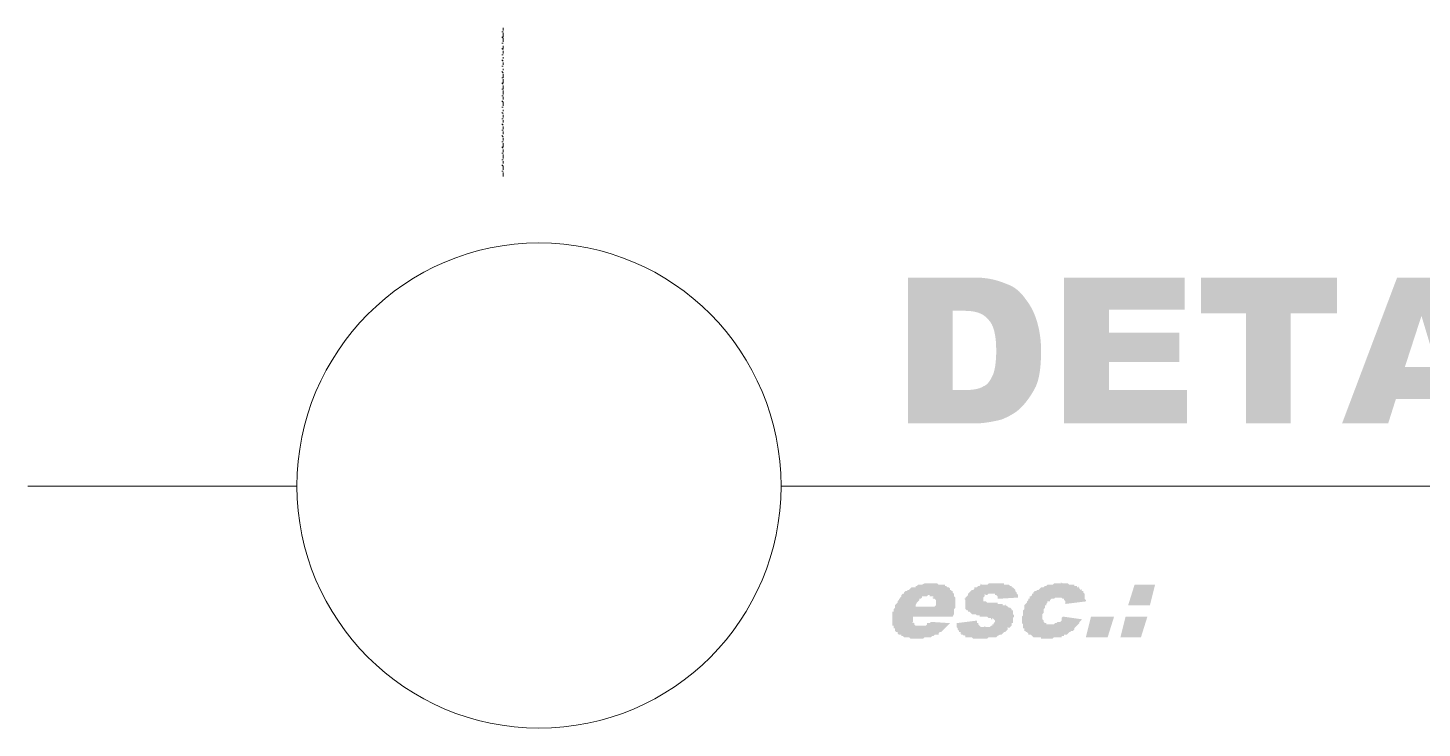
# Model space of a CAD drawing. Header units: millimetres. Extents: x 2928 to 3112, y 1220 to 1280.
# Drawn here: x 3096.885 to 3100.485, y 1258.911 to 1260.72 of the extents above; entities that cross this region are included whole.
import ezdxf

# ---------------------------------------------------------------- set-up
doc = ezdxf.new("R2010")
doc.units = ezdxf.units.MM

msp = doc.modelspace()

# ---------------------------------------------------------------- hatches: boundary and pattern name
at = {"true_color": 0x000007}
h = msp.add_hatch(color=7, dxfattribs=at)
edge = h.paths.add_edge_path()
edge.add_line((3099.15725, 1260.07494), (3099.32926, 1260.07494))
edge.add_spline(control_points=[(3099.32926, 1260.07494), (3099.36234, 1260.07494), (3099.3888, 1260.06832), (3099.41196, 1260.0584), (3099.41196, 1260.0584), (3099.43181, 1260.05178), (3099.44835, 1260.03855), (3099.46158, 1260.0187), (3099.46158, 1260.0187), (3099.47481, 1260.00216), (3099.48474, 1259.98231), (3099.49135, 1259.95916), (3099.49135, 1259.95916), (3099.49797, 1259.936), (3099.50128, 1259.91285), (3099.50128, 1259.88638), (3099.50128, 1259.88638), (3099.50128, 1259.84669), (3099.49797, 1259.81691), (3099.48804, 1259.79376), (3099.48804, 1259.79376), (3099.47812, 1259.77391), (3099.46489, 1259.75406), (3099.44835, 1259.73752), (3099.44835, 1259.73752), (3099.43512, 1259.72429), (3099.41527, 1259.71437), (3099.39873, 1259.70775), (3099.39873, 1259.70775), (3099.37226, 1259.70113), (3099.34911, 1259.69783), (3099.32926, 1259.69783)], knot_values=[0, 0, 0, 0, 0.03125, 0.03125, 0.03125, 0.03125, 0.0625, 0.0625, 0.0625, 0.0625, 0.09375, 0.09375, 0.09375, 0.09375, 0.125, 0.125, 0.125, 0.125, 0.15625, 0.15625, 0.15625, 0.15625, 0.1875, 0.1875, 0.1875, 0.1875, 0.21875, 0.21875, 0.21875, 0.21875, 1, 1, 1, 1], degree=3, periodic=0)
edge.add_line((3099.32926, 1259.69783), (3099.15725, 1259.69783))
edge.add_line((3099.15725, 1259.69783), (3099.15725, 1260.07494))
edge = h.paths.add_edge_path()
edge.add_line((3099.27303, 1259.98893), (3099.27303, 1259.78383))
edge.add_line((3099.27303, 1259.78383), (3099.29949, 1259.78383))
edge.add_spline(control_points=[(3099.29949, 1259.78383), (3099.32595, 1259.78383), (3099.34249, 1259.78714), (3099.35242, 1259.79376), (3099.35242, 1259.79376), (3099.36234, 1259.79707), (3099.36896, 1259.80699), (3099.37557, 1259.82022), (3099.37557, 1259.82022), (3099.38219, 1259.83345), (3099.3855, 1259.85661), (3099.3855, 1259.88638), (3099.3855, 1259.88638), (3099.3855, 1259.92608), (3099.37888, 1259.95254), (3099.36565, 1259.96577), (3099.36565, 1259.96577), (3099.35242, 1259.98231), (3099.33257, 1259.98893), (3099.3028, 1259.98893)], knot_values=[0, 0, 0, 0, 0.05, 0.05, 0.05, 0.05, 0.1, 0.1, 0.1, 0.1, 0.15, 0.15, 0.15, 0.15, 0.2, 0.2, 0.2, 0.2, 1, 1, 1, 1], degree=3, periodic=0)
edge.add_line((3099.3028, 1259.98893), (3099.27303, 1259.98893))
h.paths.add_polyline_path([(3099.56082, 1260.07494), (3099.87177, 1260.07494), (3099.87177, 1259.99224), (3099.6766, 1259.99224), (3099.6766, 1259.93269), (3099.85854, 1259.93269), (3099.85854, 1259.85661), (3099.6766, 1259.85661), (3099.6766, 1259.78383), (3099.87839, 1259.78383), (3099.87839, 1259.69783), (3099.56082, 1259.69783)])
h.paths.add_polyline_path([(3099.91477, 1260.07494), (3100.26542, 1260.07494), (3100.26542, 1259.98231), (3100.14633, 1259.98231), (3100.14633, 1259.69783), (3100.03055, 1259.69783), (3100.03055, 1259.98231), (3099.91477, 1259.98231)])
h.paths.add_polyline_path([(3100.5499, 1259.76068), (3100.41759, 1259.76068), (3100.39774, 1259.69783), (3100.27865, 1259.69783), (3100.42089, 1260.07494), (3100.5466, 1260.07494), (3100.68884, 1259.69783), (3100.56644, 1259.69783)])
h.paths.add_polyline_path([(3100.52344, 1259.84338), (3100.48375, 1259.9757), (3100.44074, 1259.84338)])
h.paths.add_polyline_path([(3100.72523, 1260.07494), (3100.84101, 1260.07494), (3100.84101, 1259.79045), (3101.02295, 1259.79045), (3101.02295, 1259.69783), (3100.72523, 1259.69783)])
h.paths.add_polyline_path([(3101.07587, 1260.07494), (3101.19165, 1260.07494), (3101.19165, 1259.94262), (3101.31736, 1259.94262), (3101.31736, 1260.07494), (3101.43313, 1260.07494), (3101.43313, 1259.69783), (3101.31736, 1259.69783), (3101.31736, 1259.84999), (3101.19165, 1259.84999), (3101.19165, 1259.69783), (3101.07587, 1259.69783)])
h.paths.add_polyline_path([(3101.50922, 1260.07494), (3101.82017, 1260.07494), (3101.82017, 1259.99224), (3101.625, 1259.99224), (3101.625, 1259.93269), (3101.80694, 1259.93269), (3101.80694, 1259.85661), (3101.625, 1259.85661), (3101.625, 1259.78383), (3101.82678, 1259.78383), (3101.82678, 1259.69783), (3101.50922, 1259.69783)])
h.paths.add_polyline_path([(3102.06165, 1260.07494), (3102.17743, 1260.07494), (3102.17743, 1259.79045), (3102.35937, 1259.79045), (3102.35937, 1259.69783), (3102.06165, 1259.69783)])
h.paths.add_polyline_path([(3102.4156, 1260.07494), (3102.53138, 1260.07494), (3102.53138, 1259.69783), (3102.4156, 1259.69783)])
h.paths.add_polyline_path([(3102.58762, 1260.07494), (3102.71663, 1260.07494), (3102.78279, 1259.95916), (3102.84895, 1260.07494), (3102.97465, 1260.07494), (3102.85556, 1259.893), (3102.98458, 1259.69783), (3102.85556, 1259.69783), (3102.77948, 1259.82022), (3102.70671, 1259.69783), (3102.57769, 1259.69783), (3102.70671, 1259.893)])
h.paths.add_polyline_path([(3103.02096, 1260.07494), (3103.33191, 1260.07494), (3103.33191, 1259.99224), (3103.13674, 1259.99224), (3103.13674, 1259.93269), (3103.31868, 1259.93269), (3103.31868, 1259.85661), (3103.13674, 1259.85661), (3103.13674, 1259.78383), (3103.33853, 1259.78383), (3103.33853, 1259.69783), (3103.02096, 1259.69783)])
h.paths.add_polyline_path([(3103.40469, 1260.07494), (3103.52047, 1260.07494), (3103.52047, 1259.69783), (3103.40469, 1259.69783)])
edge = h.paths.add_edge_path()
edge.add_line((3103.60648, 1259.69783), (3103.60648, 1260.07494))
edge.add_line((3103.60648, 1260.07494), (3103.79834, 1260.07494))
edge.add_spline(control_points=[(3103.79834, 1260.07494), (3103.83473, 1260.07494), (3103.86119, 1260.07163), (3103.88104, 1260.06501), (3103.88104, 1260.06501), (3103.89758, 1260.0584), (3103.91412, 1260.04847), (3103.92404, 1260.03193), (3103.92404, 1260.03193), (3103.93727, 1260.01539), (3103.94389, 1259.99224), (3103.94389, 1259.96908), (3103.94389, 1259.96908), (3103.94389, 1259.94923), (3103.93727, 1259.92939), (3103.93066, 1259.91615), (3103.93066, 1259.91615), (3103.92073, 1259.89961), (3103.9075, 1259.88969), (3103.89427, 1259.87977), (3103.89427, 1259.87977), (3103.88435, 1259.87315), (3103.87111, 1259.86984), (3103.85127, 1259.86323), (3103.85127, 1259.86323), (3103.86781, 1259.85992), (3103.87773, 1259.85661), (3103.88435, 1259.84999), (3103.88435, 1259.84999), (3103.88765, 1259.84669), (3103.89427, 1259.84007), (3103.90088, 1259.83015), (3103.90088, 1259.83015), (3103.91081, 1259.82022), (3103.91412, 1259.81361), (3103.91742, 1259.80699)], knot_values=[0, 0, 0, 0, 0.0277778, 0.0277778, 0.0277778, 0.0277778, 0.0555556, 0.0555556, 0.0555556, 0.0555556, 0.0833333, 0.0833333, 0.0833333, 0.0833333, 0.1111111, 0.1111111, 0.1111111, 0.1111111, 0.1388889, 0.1388889, 0.1388889, 0.1388889, 0.1666667, 0.1666667, 0.1666667, 0.1666667, 0.1944444, 0.1944444, 0.1944444, 0.1944444, 0.2222222, 0.2222222, 0.2222222, 0.2222222, 1, 1, 1, 1], degree=3, periodic=0)
edge.add_line((3103.91742, 1259.80699), (3103.97366, 1259.69783))
edge.add_line((3103.97366, 1259.69783), (3103.84134, 1259.69783))
edge.add_line((3103.84134, 1259.69783), (3103.7818, 1259.81361))
edge.add_spline(control_points=[(3103.7818, 1259.81361), (3103.77187, 1259.82684), (3103.76526, 1259.83676), (3103.75864, 1259.84338), (3103.75864, 1259.84338), (3103.75203, 1259.84669), (3103.7421, 1259.84999), (3103.73218, 1259.84999)], knot_values=[0, 0, 0, 0, 0.125, 0.125, 0.125, 0.125, 1, 1, 1, 1], degree=3, periodic=0)
edge.add_line((3103.73218, 1259.84999), (3103.72225, 1259.84999))
edge.add_line((3103.72225, 1259.84999), (3103.72225, 1259.69783))
edge.add_line((3103.72225, 1259.69783), (3103.60648, 1259.69783))
edge = h.paths.add_edge_path()
edge.add_line((3103.72225, 1259.92277), (3103.76857, 1259.92277))
edge.add_spline(control_points=[(3103.76857, 1259.92277), (3103.77518, 1259.92277), (3103.78511, 1259.92277), (3103.80165, 1259.92608), (3103.80165, 1259.92608), (3103.80826, 1259.92939), (3103.81488, 1259.93269), (3103.81819, 1259.93931), (3103.81819, 1259.93931), (3103.8248, 1259.94592), (3103.82811, 1259.95254), (3103.82811, 1259.95916), (3103.82811, 1259.95916), (3103.82811, 1259.97239), (3103.82149, 1259.98231), (3103.81488, 1259.98893), (3103.81488, 1259.98893), (3103.80826, 1259.99554), (3103.79172, 1259.99885), (3103.77187, 1259.99885)], knot_values=[0, 0, 0, 0, 0.05, 0.05, 0.05, 0.05, 0.1, 0.1, 0.1, 0.1, 0.15, 0.15, 0.15, 0.15, 0.2, 0.2, 0.2, 0.2, 1, 1, 1, 1], degree=3, periodic=0)
edge.add_line((3103.77187, 1259.99885), (3103.72225, 1259.99885))
edge.add_line((3103.72225, 1259.99885), (3103.72225, 1259.92277))
h.paths.add_polyline_path([(3104.24161, 1259.76068), (3104.10929, 1259.76068), (3104.09275, 1259.69783), (3103.97366, 1259.69783), (3104.1126, 1260.07494), (3104.2383, 1260.07494), (3104.38054, 1259.69783), (3104.25815, 1259.69783)])
h.paths.add_polyline_path([(3104.21845, 1259.84338), (3104.17545, 1259.9757), (3104.13575, 1259.84338)])
h.paths.add_polyline_path([(3104.64849, 1260.08155), (3104.70142, 1260.08155), (3104.60548, 1259.69452), (3104.55256, 1259.69452)])
edge = h.paths.add_edge_path()
edge.add_line((3104.90982, 1260.07494), (3105.10499, 1260.07494))
edge.add_spline(control_points=[(3105.10499, 1260.07494), (3105.14468, 1260.07494), (3105.17776, 1260.06501), (3105.19761, 1260.04516), (3105.19761, 1260.04516), (3105.21746, 1260.02532), (3105.23069, 1259.99554), (3105.23069, 1259.95916), (3105.23069, 1259.95916), (3105.23069, 1259.91946), (3105.21746, 1259.88969), (3105.1943, 1259.86984), (3105.1943, 1259.86984), (3105.17115, 1259.84999), (3105.13807, 1259.83676), (3105.09176, 1259.83676)], knot_values=[0, 0, 0, 0, 0.0625, 0.0625, 0.0625, 0.0625, 0.125, 0.125, 0.125, 0.125, 0.1875, 0.1875, 0.1875, 0.1875, 1, 1, 1, 1], degree=3, periodic=0)
edge.add_line((3105.09176, 1259.83676), (3105.02891, 1259.83676))
edge.add_line((3105.02891, 1259.83676), (3105.02891, 1259.69783))
edge.add_line((3105.02891, 1259.69783), (3104.90982, 1259.69783))
edge.add_line((3104.90982, 1259.69783), (3104.90982, 1260.07494))
edge = h.paths.add_edge_path()
edge.add_line((3105.02891, 1259.91285), (3105.05537, 1259.91285))
edge.add_spline(control_points=[(3105.05537, 1259.91285), (3105.07852, 1259.91285), (3105.09506, 1259.91946), (3105.10168, 1259.92608), (3105.10168, 1259.92608), (3105.1116, 1259.93269), (3105.11491, 1259.94262), (3105.11491, 1259.95585), (3105.11491, 1259.95585), (3105.11491, 1259.96577), (3105.1116, 1259.9757), (3105.10499, 1259.98562), (3105.10499, 1259.98562), (3105.09837, 1259.99224), (3105.08183, 1259.99885), (3105.06198, 1259.99885)], knot_values=[0, 0, 0, 0, 0.0625, 0.0625, 0.0625, 0.0625, 0.125, 0.125, 0.125, 0.125, 0.1875, 0.1875, 0.1875, 0.1875, 1, 1, 1, 1], degree=3, periodic=0)
edge.add_line((3105.06198, 1259.99885), (3105.02891, 1259.99885))
edge.add_line((3105.02891, 1259.99885), (3105.02891, 1259.91285))
h.paths.add_polyline_path([(3105.29354, 1260.07494), (3105.40932, 1260.07494), (3105.40932, 1259.69783), (3105.29354, 1259.69783)])
edge = h.paths.add_edge_path()
edge.add_line((3105.47217, 1259.82353), (3105.58465, 1259.83015))
edge.add_spline(control_points=[(3105.58465, 1259.83015), (3105.58465, 1259.81361), (3105.59126, 1259.79707), (3105.59788, 1259.79045), (3105.59788, 1259.79045), (3105.61111, 1259.77391), (3105.62765, 1259.76729), (3105.6475, 1259.76729), (3105.6475, 1259.76729), (3105.66404, 1259.76729), (3105.67727, 1259.7706), (3105.68719, 1259.77722), (3105.68719, 1259.77722), (3105.69712, 1259.78714), (3105.70042, 1259.79376), (3105.70042, 1259.80368), (3105.70042, 1259.80368), (3105.70042, 1259.81361), (3105.69712, 1259.82353), (3105.68719, 1259.83015), (3105.68719, 1259.83015), (3105.68058, 1259.84007), (3105.66073, 1259.84669), (3105.62765, 1259.8533), (3105.62765, 1259.8533), (3105.57803, 1259.86323), (3105.54164, 1259.87977), (3105.51849, 1259.89961), (3105.51849, 1259.89961), (3105.49864, 1259.91615), (3105.48871, 1259.94262), (3105.48871, 1259.96908), (3105.48871, 1259.96908), (3105.48871, 1259.98893), (3105.49202, 1260.00878), (3105.50525, 1260.02532), (3105.50525, 1260.02532), (3105.51518, 1260.04186), (3105.53172, 1260.05509), (3105.55487, 1260.06501), (3105.55487, 1260.06501), (3105.57803, 1260.07494), (3105.6078, 1260.08155), (3105.6475, 1260.08155), (3105.6475, 1260.08155), (3105.69381, 1260.08155), (3105.7302, 1260.07163), (3105.75666, 1260.05178), (3105.75666, 1260.05178), (3105.77982, 1260.03524), (3105.79636, 1260.00878), (3105.79966, 1259.96908)], knot_values=[0, 0, 0, 0, 0.0192308, 0.0192308, 0.0192308, 0.0192308, 0.0384615, 0.0384615, 0.0384615, 0.0384615, 0.0576923, 0.0576923, 0.0576923, 0.0576923, 0.0769231, 0.0769231, 0.0769231, 0.0769231, 0.0961538, 0.0961538, 0.0961538, 0.0961538, 0.1153846, 0.1153846, 0.1153846, 0.1153846, 0.1346154, 0.1346154, 0.1346154, 0.1346154, 0.1538462, 0.1538462, 0.1538462, 0.1538462, 0.1730769, 0.1730769, 0.1730769, 0.1730769, 0.1923077, 0.1923077, 0.1923077, 0.1923077, 0.2115385, 0.2115385, 0.2115385, 0.2115385, 0.2307692, 0.2307692, 0.2307692, 0.2307692, 1, 1, 1, 1], degree=3, periodic=0)
edge.add_line((3105.79966, 1259.96908), (3105.6905, 1259.96246))
edge.add_spline(control_points=[(3105.6905, 1259.96246), (3105.68719, 1259.979), (3105.68388, 1259.99224), (3105.67396, 1259.99885), (3105.67396, 1259.99885), (3105.66404, 1260.00547), (3105.6508, 1260.00878), (3105.63426, 1260.00878), (3105.63426, 1260.00878), (3105.62103, 1260.00878), (3105.61111, 1260.00878), (3105.60449, 1260.00216), (3105.60449, 1260.00216), (3105.59788, 1259.99554), (3105.59457, 1259.98893), (3105.59457, 1259.98231), (3105.59457, 1259.98231), (3105.59457, 1259.9757), (3105.59788, 1259.96908), (3105.60118, 1259.96577), (3105.60118, 1259.96577), (3105.6078, 1259.95916), (3105.62103, 1259.95585), (3105.64088, 1259.95254), (3105.64088, 1259.95254), (3105.6905, 1259.93931), (3105.72689, 1259.92939), (3105.75004, 1259.91946), (3105.75004, 1259.91946), (3105.7732, 1259.90623), (3105.78643, 1259.893), (3105.79636, 1259.87646), (3105.79636, 1259.87646), (3105.80959, 1259.85992), (3105.8129, 1259.84007), (3105.8129, 1259.82022), (3105.8129, 1259.82022), (3105.8129, 1259.79707), (3105.80628, 1259.77391), (3105.79305, 1259.75406), (3105.79305, 1259.75406), (3105.77982, 1259.73421), (3105.75997, 1259.71767), (3105.73681, 1259.70775), (3105.73681, 1259.70775), (3105.71366, 1259.69783), (3105.68388, 1259.69121), (3105.6475, 1259.69121), (3105.6475, 1259.69121), (3105.58465, 1259.69121), (3105.53833, 1259.70444), (3105.51518, 1259.73091), (3105.51518, 1259.73091), (3105.48871, 1259.75406), (3105.47548, 1259.78383), (3105.47217, 1259.82353)], knot_values=[0, 0, 0, 0, 0.0178571, 0.0178571, 0.0178571, 0.0178571, 0.0357143, 0.0357143, 0.0357143, 0.0357143, 0.0535714, 0.0535714, 0.0535714, 0.0535714, 0.0714286, 0.0714286, 0.0714286, 0.0714286, 0.0892857, 0.0892857, 0.0892857, 0.0892857, 0.1071429, 0.1071429, 0.1071429, 0.1071429, 0.125, 0.125, 0.125, 0.125, 0.1428571, 0.1428571, 0.1428571, 0.1428572, 0.1607143, 0.1607143, 0.1607143, 0.1607143, 0.1785714, 0.1785714, 0.1785714, 0.1785714, 0.1964286, 0.1964286, 0.1964286, 0.1964286, 0.2142857, 0.2142857, 0.2142857, 0.2142857, 0.2321429, 0.2321429, 0.2321429, 0.2321429, 1, 1, 1, 1], degree=3, periodic=0)
edge = h.paths.add_edge_path()
edge.add_spline(control_points=[(3105.8559, 1259.88638), (3105.8559, 1259.94592), (3105.87244, 1259.99554), (3105.90883, 1260.02862), (3105.90883, 1260.02862), (3105.94191, 1260.0617), (3105.98822, 1260.08155), (3106.05107, 1260.08155), (3106.05107, 1260.08155), (3106.11392, 1260.08155), (3106.16023, 1260.0617), (3106.19331, 1260.02862), (3106.19331, 1260.02862), (3106.22639, 1259.99554), (3106.24624, 1259.94923), (3106.24624, 1259.88969), (3106.24624, 1259.88969), (3106.24624, 1259.84669), (3106.23632, 1259.8103), (3106.22308, 1259.78053), (3106.22308, 1259.78053), (3106.20654, 1259.75406), (3106.1867, 1259.73091), (3106.16023, 1259.71767), (3106.16023, 1259.71767), (3106.13046, 1259.70113), (3106.09738, 1259.69121), (3106.05438, 1259.69121), (3106.05438, 1259.69121), (3106.01137, 1259.69121), (3105.97829, 1259.69783), (3105.94852, 1259.71437), (3105.94852, 1259.71437), (3105.92206, 1259.7276), (3105.8989, 1259.74745), (3105.88236, 1259.77722), (3105.88236, 1259.77722), (3105.86582, 1259.80699), (3105.8559, 1259.84338), (3105.8559, 1259.88638)], knot_values=[0, 0, 0, 0, 0.025, 0.025, 0.025, 0.025, 0.05, 0.05, 0.05, 0.05, 0.075, 0.075, 0.075, 0.075, 0.1, 0.1, 0.1, 0.1, 0.125, 0.125, 0.125, 0.125, 0.15, 0.15, 0.15, 0.15, 0.175, 0.175, 0.175, 0.175, 0.2, 0.2, 0.2, 0.2, 0.225, 0.225, 0.225, 0.225, 1, 1, 1, 1], degree=3, periodic=0)
edge = h.paths.add_edge_path()
edge.add_spline(control_points=[(3105.97168, 1259.88638), (3105.97168, 1259.84669), (3105.97829, 1259.82022), (3105.99483, 1259.80368), (3105.99483, 1259.80368), (3106.00807, 1259.78714), (3106.02791, 1259.78053), (3106.05107, 1259.78053), (3106.05107, 1259.78053), (3106.07423, 1259.78053), (3106.09407, 1259.78714), (3106.10731, 1259.80368), (3106.10731, 1259.80368), (3106.12054, 1259.82022), (3106.13046, 1259.84999), (3106.13046, 1259.88969), (3106.13046, 1259.88969), (3106.13046, 1259.92608), (3106.12054, 1259.95254), (3106.10731, 1259.96908), (3106.10731, 1259.96908), (3106.09407, 1259.98562), (3106.07423, 1259.99224), (3106.05107, 1259.99224), (3106.05107, 1259.99224), (3106.02791, 1259.99224), (3106.00807, 1259.98562), (3105.99483, 1259.96908), (3105.99483, 1259.96908), (3105.97829, 1259.95254), (3105.97168, 1259.92277), (3105.97168, 1259.88638)], knot_values=[0, 0, 0, 0, 0.03125, 0.03125, 0.03125, 0.03125, 0.0625, 0.0625, 0.0625, 0.0625, 0.09375, 0.09375, 0.09375, 0.09375, 0.125, 0.125, 0.125, 0.125, 0.15625, 0.15625, 0.15625, 0.15625, 0.1875, 0.1875, 0.1875, 0.1875, 0.21875, 0.21875, 0.21875, 0.21875, 1, 1, 1, 1], degree=3, periodic=0)
h.paths.add_polyline_path([(3106.45464, 1260.07494), (3106.80529, 1260.07494), (3106.80529, 1259.98231), (3106.68951, 1259.98231), (3106.68951, 1259.69783), (3106.57373, 1259.69783), (3106.57373, 1259.98231), (3106.45464, 1259.98231)])
h.paths.add_polyline_path([(3107.08977, 1259.76068), (3106.95746, 1259.76068), (3106.94092, 1259.69783), (3106.82183, 1259.69783), (3106.96076, 1260.07494), (3107.08977, 1260.07494), (3107.22871, 1259.69783), (3107.10962, 1259.69783)])
h.paths.add_polyline_path([(3107.06662, 1259.84338), (3107.02361, 1259.9757), (3106.98392, 1259.84338)])
h.paths.add_polyline_path([(3107.02031, 1260.17418), (3107.11293, 1260.17418), (3107.03023, 1260.09478), (3106.98061, 1260.09478)])
h.paths.add_polyline_path([(3107.23863, 1260.07494), (3107.59259, 1260.07494), (3107.59259, 1259.98231), (3107.4735, 1259.98231), (3107.4735, 1259.69783), (3107.35772, 1259.69783), (3107.35772, 1259.98231), (3107.23863, 1259.98231)])
h.paths.add_polyline_path([(3107.64882, 1260.07494), (3107.7646, 1260.07494), (3107.7646, 1259.69783), (3107.64882, 1259.69783)])
h.paths.add_polyline_path([(3107.8473, 1260.07494), (3107.96308, 1260.07494), (3107.96308, 1259.79045), (3108.14502, 1259.79045), (3108.14502, 1259.69783), (3107.8473, 1259.69783)])
h = msp.add_hatch(color=7, dxfattribs=at)
h.paths.add_polyline_path([(3099.27303, 1259.19832), (3099.17048, 1259.19832), (3099.17048, 1259.19501), (3099.17048, 1259.19171), (3099.17048, 1259.1884), (3099.17048, 1259.18509), (3099.17048, 1259.18178), (3099.16717, 1259.18509), (3099.17379, 1259.18178), (3099.17379, 1259.17847), (3099.17709, 1259.17517), (3099.1804, 1259.17517), (3099.18371, 1259.17517), (3099.18702, 1259.17517), (3099.19033, 1259.17517), (3099.19363, 1259.17517), (3099.19694, 1259.17517), (3099.20025, 1259.17517), (3099.20356, 1259.17517), (3099.20687, 1259.17847), (3099.20687, 1259.18178), (3099.21348, 1259.18178), (3099.21679, 1259.18509), (3099.26641, 1259.18178), (3099.2631, 1259.17847), (3099.25979, 1259.17517), (3099.25649, 1259.17186), (3099.25318, 1259.16855), (3099.24987, 1259.16524), (3099.24656, 1259.16193), (3099.24325, 1259.15863), (3099.23995, 1259.15863), (3099.23664, 1259.15532), (3099.23664, 1259.15201), (3099.23002, 1259.15201), (3099.22671, 1259.15201), (3099.22341, 1259.1487), (3099.2201, 1259.1487), (3099.21679, 1259.14539), (3099.21348, 1259.14539), (3099.20687, 1259.14539), (3099.20356, 1259.14539), (3099.20025, 1259.14539), (3099.19694, 1259.14209), (3099.19363, 1259.14209), (3099.19033, 1259.14209), (3099.18702, 1259.14209), (3099.18371, 1259.14209), (3099.1804, 1259.14209), (3099.17709, 1259.14209), (3099.17379, 1259.14209), (3099.17048, 1259.14209), (3099.16717, 1259.14209), (3099.16386, 1259.14209), (3099.16055, 1259.14539), (3099.15725, 1259.14539), (3099.15394, 1259.14539), (3099.15063, 1259.14539), (3099.14732, 1259.14539), (3099.14401, 1259.1487), (3099.14071, 1259.1487), (3099.14071, 1259.15201), (3099.1374, 1259.15201), (3099.13409, 1259.15201), (3099.13078, 1259.15532), (3099.13078, 1259.15863), (3099.12747, 1259.15863), (3099.12417, 1259.16193), (3099.12417, 1259.16524), (3099.12417, 1259.16855), (3099.12086, 1259.16855), (3099.12086, 1259.17186), (3099.12086, 1259.17517), (3099.11755, 1259.17517), (3099.11755, 1259.17847), (3099.11755, 1259.18178), (3099.11755, 1259.18509), (3099.11755, 1259.19171), (3099.11755, 1259.19501), (3099.11755, 1259.19832), (3099.11755, 1259.20494), (3099.11755, 1259.20825), (3099.11755, 1259.21155), (3099.12086, 1259.21155), (3099.12086, 1259.21486), (3099.12086, 1259.21817), (3099.12417, 1259.22148), (3099.12417, 1259.22479), (3099.12417, 1259.22809), (3099.12747, 1259.2314), (3099.13078, 1259.23471), (3099.13078, 1259.23802), (3099.13409, 1259.24133), (3099.13409, 1259.24463), (3099.1374, 1259.24463), (3099.1374, 1259.24794), (3099.14071, 1259.25125), (3099.14071, 1259.25456), (3099.14401, 1259.25787), (3099.14732, 1259.25787), (3099.14732, 1259.26117), (3099.15063, 1259.26448), (3099.15394, 1259.26448), (3099.15725, 1259.26779), (3099.16055, 1259.26779), (3099.16386, 1259.2711), (3099.16717, 1259.27441), (3099.17048, 1259.27441), (3099.17709, 1259.27441), (3099.17709, 1259.27771), (3099.1804, 1259.27771), (3099.18371, 1259.28102), (3099.19033, 1259.28102), (3099.19363, 1259.28102), (3099.20025, 1259.28433), (3099.20356, 1259.28433), (3099.20687, 1259.28433), (3099.21017, 1259.28433), (3099.21348, 1259.28433), (3099.21679, 1259.28433), (3099.22341, 1259.28433), (3099.23002, 1259.28433), (3099.23333, 1259.28433), (3099.23664, 1259.28102), (3099.23995, 1259.28102), (3099.24325, 1259.28102), (3099.24656, 1259.28102), (3099.24987, 1259.28102), (3099.25318, 1259.28102), (3099.25318, 1259.27771), (3099.25649, 1259.27771), (3099.25979, 1259.27441), (3099.25649, 1259.27771), (3099.25979, 1259.27441), (3099.2631, 1259.27441), (3099.26641, 1259.2711), (3099.26641, 1259.26779), (3099.26972, 1259.26779), (3099.26972, 1259.26448), (3099.27303, 1259.26448), (3099.27303, 1259.26117), (3099.27633, 1259.25787), (3099.27633, 1259.25456), (3099.27633, 1259.25125), (3099.27303, 1259.25456), (3099.27964, 1259.24794), (3099.27964, 1259.24463), (3099.27964, 1259.24133), (3099.27964, 1259.23802), (3099.27964, 1259.23471), (3099.27964, 1259.22809), (3099.27964, 1259.22479), (3099.27964, 1259.22148), (3099.27633, 1259.21817), (3099.27633, 1259.21486), (3099.27633, 1259.21155), (3099.27633, 1259.20825), (3099.27633, 1259.20494)])
h.paths.add_polyline_path([(3099.22671, 1259.22479), (3099.23002, 1259.22809), (3099.23002, 1259.2314), (3099.23002, 1259.23471), (3099.23002, 1259.23802), (3099.23002, 1259.24133), (3099.22671, 1259.24463), (3099.22341, 1259.24463), (3099.2201, 1259.24794), (3099.22341, 1259.24794), (3099.22341, 1259.25125), (3099.2201, 1259.25125), (3099.21679, 1259.25125), (3099.21348, 1259.25125), (3099.21348, 1259.25456), (3099.21017, 1259.25456), (3099.20687, 1259.25125), (3099.20025, 1259.25125), (3099.19694, 1259.25125), (3099.19363, 1259.25125), (3099.19363, 1259.24794), (3099.19033, 1259.24463), (3099.18702, 1259.24463), (3099.18702, 1259.24133), (3099.18371, 1259.23802), (3099.1804, 1259.23471), (3099.17709, 1259.22809), (3099.17709, 1259.22479)])
for points in [[(3099.28295, 1259.18178), (3099.33588, 1259.1884), (3099.33588, 1259.18509), (3099.33588, 1259.18178), (3099.33919, 1259.18178), (3099.33919, 1259.17847), (3099.34249, 1259.17517), (3099.33919, 1259.17847), (3099.34249, 1259.17517), (3099.33919, 1259.17847), (3099.3458, 1259.17186), (3099.34911, 1259.17186), (3099.35242, 1259.17186), (3099.35572, 1259.17186), (3099.35242, 1259.17517), (3099.35903, 1259.17186), (3099.36234, 1259.17186), (3099.36565, 1259.17186), (3099.36896, 1259.17186), (3099.37226, 1259.17517), (3099.37557, 1259.17517), (3099.37557, 1259.17847), (3099.37888, 1259.17847), (3099.37888, 1259.18178), (3099.38219, 1259.18509), (3099.38219, 1259.1884), (3099.37888, 1259.19171), (3099.37557, 1259.19501), (3099.37557, 1259.19171), (3099.37557, 1259.19501), (3099.37557, 1259.19171), (3099.37226, 1259.19171), (3099.37226, 1259.19501), (3099.36896, 1259.19501), (3099.36565, 1259.19501), (3099.36234, 1259.19832), (3099.35903, 1259.19832), (3099.35572, 1259.19832), (3099.35242, 1259.19832), (3099.34911, 1259.19832), (3099.34249, 1259.19832), (3099.34249, 1259.20163), (3099.33919, 1259.20163), (3099.33588, 1259.20163), (3099.33257, 1259.20494), (3099.32926, 1259.20494), (3099.32595, 1259.20494), (3099.32265, 1259.20494), (3099.32265, 1259.20825), (3099.32265, 1259.20494), (3099.31934, 1259.20825), (3099.31603, 1259.21155), (3099.31272, 1259.21155), (3099.31272, 1259.21486), (3099.30941, 1259.21486), (3099.30611, 1259.21817), (3099.30611, 1259.22148), (3099.30611, 1259.22479), (3099.30611, 1259.22809), (3099.30611, 1259.2314), (3099.30611, 1259.23471), (3099.30611, 1259.23802), (3099.30611, 1259.24133), (3099.3028, 1259.24463), (3099.30611, 1259.24463), (3099.30611, 1259.24794), (3099.30941, 1259.25125), (3099.31272, 1259.25456), (3099.31272, 1259.25787), (3099.31603, 1259.26117), (3099.31934, 1259.26448), (3099.32265, 1259.26779), (3099.32595, 1259.26779), (3099.32926, 1259.2711), (3099.32926, 1259.27441), (3099.33257, 1259.27441), (3099.33588, 1259.27441), (3099.33919, 1259.27771), (3099.34249, 1259.27771), (3099.3458, 1259.28102), (3099.34249, 1259.28433), (3099.34911, 1259.28102), (3099.35242, 1259.28102), (3099.35572, 1259.28102), (3099.35903, 1259.28102), (3099.36234, 1259.28102), (3099.36565, 1259.28433), (3099.37226, 1259.28433), (3099.37557, 1259.28433), (3099.37888, 1259.28433), (3099.38219, 1259.28433), (3099.3855, 1259.28433), (3099.3888, 1259.28433), (3099.39211, 1259.28433), (3099.39542, 1259.28433), (3099.39873, 1259.28433), (3099.40204, 1259.28433), (3099.40534, 1259.28433), (3099.40534, 1259.28102), (3099.40865, 1259.28102), (3099.41196, 1259.28102), (3099.41527, 1259.28102), (3099.41858, 1259.28102), (3099.42188, 1259.27771), (3099.42519, 1259.27771), (3099.42519, 1259.27441), (3099.4285, 1259.27441), (3099.43181, 1259.2711), (3099.4285, 1259.27441), (3099.43512, 1259.26779), (3099.43512, 1259.26448), (3099.43842, 1259.26117), (3099.43842, 1259.25787), (3099.44173, 1259.25456), (3099.44173, 1259.25125), (3099.44173, 1259.24794), (3099.3888, 1259.24463), (3099.3888, 1259.24794), (3099.3888, 1259.25125), (3099.3855, 1259.25456), (3099.38219, 1259.25456), (3099.38219, 1259.25787), (3099.37888, 1259.25787), (3099.37557, 1259.25787), (3099.37226, 1259.25787), (3099.36896, 1259.26117), (3099.37226, 1259.25787), (3099.36565, 1259.25787), (3099.36234, 1259.25456), (3099.35903, 1259.25456), (3099.35572, 1259.25787), (3099.35572, 1259.25125), (3099.35242, 1259.24794), (3099.35242, 1259.24463), (3099.35242, 1259.24133), (3099.35242, 1259.23802), (3099.35572, 1259.23802), (3099.35903, 1259.23802), (3099.35572, 1259.24133), (3099.35903, 1259.23802), (3099.36234, 1259.23471), (3099.36565, 1259.23471), (3099.36896, 1259.23471), (3099.37226, 1259.23471), (3099.37557, 1259.23471), (3099.38219, 1259.23471), (3099.3888, 1259.23471), (3099.3888, 1259.2314), (3099.39211, 1259.2314), (3099.39542, 1259.2314), (3099.39873, 1259.2314), (3099.40204, 1259.2314), (3099.40204, 1259.22809), (3099.40534, 1259.22809), (3099.40865, 1259.22809), (3099.41196, 1259.22809), (3099.40865, 1259.2314), (3099.41196, 1259.22479), (3099.40865, 1259.22809), (3099.41527, 1259.22479), (3099.41858, 1259.22148), (3099.42188, 1259.22148), (3099.42519, 1259.21817), (3099.42519, 1259.21486), (3099.4285, 1259.21486), (3099.4285, 1259.21155), (3099.4285, 1259.20825), (3099.4285, 1259.20494), (3099.43181, 1259.20163), (3099.43181, 1259.19832), (3099.4285, 1259.19501), (3099.4285, 1259.19171), (3099.4285, 1259.1884), (3099.4285, 1259.18509), (3099.4285, 1259.18178), (3099.42519, 1259.18178), (3099.42519, 1259.17847), (3099.42519, 1259.17517), (3099.42188, 1259.17186), (3099.41858, 1259.16855), (3099.41527, 1259.17186), (3099.41527, 1259.16524), (3099.41196, 1259.16193), (3099.40865, 1259.15863), (3099.40534, 1259.15863), (3099.40204, 1259.15532), (3099.39873, 1259.15201), (3099.39542, 1259.15201), (3099.3888, 1259.1487), (3099.3855, 1259.15201), (3099.3888, 1259.1487), (3099.3855, 1259.14539), (3099.38219, 1259.14539), (3099.37888, 1259.14539), (3099.37557, 1259.14539), (3099.37226, 1259.14539), (3099.36896, 1259.14539), (3099.36565, 1259.14539), (3099.36234, 1259.14209), (3099.35903, 1259.14209), (3099.35572, 1259.14209), (3099.35242, 1259.14209), (3099.34911, 1259.14209), (3099.3458, 1259.14209), (3099.34249, 1259.14209), (3099.33919, 1259.14209), (3099.33588, 1259.14209), (3099.33257, 1259.14209), (3099.32926, 1259.14209), (3099.32595, 1259.14209), (3099.32265, 1259.14539), (3099.31934, 1259.14539), (3099.31603, 1259.14539), (3099.31272, 1259.14539), (3099.30941, 1259.14539), (3099.30611, 1259.14539), (3099.30611, 1259.1487), (3099.3028, 1259.15201), (3099.3028, 1259.1487), (3099.29949, 1259.15201), (3099.29618, 1259.15201), (3099.29287, 1259.15532), (3099.29618, 1259.15532), (3099.29287, 1259.15863), (3099.28957, 1259.15863), (3099.28957, 1259.16193), (3099.28626, 1259.16524), (3099.28626, 1259.16855), (3099.28295, 1259.17186), (3099.28295, 1259.17517), (3099.28295, 1259.17847), (3099.28295, 1259.18178), (3099.27964, 1259.18509)], [(3099.56082, 1259.19832), (3099.60713, 1259.19171), (3099.60382, 1259.1884), (3099.60052, 1259.18509), (3099.60052, 1259.18178), (3099.59721, 1259.17847), (3099.5939, 1259.17517), (3099.59059, 1259.17186), (3099.58728, 1259.16855), (3099.58728, 1259.16524), (3099.58398, 1259.16193), (3099.57736, 1259.16193), (3099.57736, 1259.15863), (3099.57405, 1259.15863), (3099.57074, 1259.15532), (3099.56744, 1259.15201), (3099.56413, 1259.15201), (3099.56082, 1259.15201), (3099.56082, 1259.1487), (3099.55751, 1259.1487), (3099.5542, 1259.1487), (3099.5542, 1259.14539), (3099.5509, 1259.14539), (3099.54759, 1259.14539), (3099.54097, 1259.14539), (3099.53766, 1259.14539), (3099.53436, 1259.14539), (3099.53105, 1259.14209), (3099.52443, 1259.14209), (3099.52112, 1259.14209), (3099.51782, 1259.14209), (3099.51451, 1259.14209), (3099.5112, 1259.14209), (3099.50789, 1259.14209), (3099.50458, 1259.14209), (3099.50128, 1259.14209), (3099.50128, 1259.14539), (3099.49466, 1259.14539), (3099.49135, 1259.14539), (3099.48804, 1259.14539), (3099.48474, 1259.14539), (3099.48143, 1259.14539), (3099.47812, 1259.1487), (3099.47481, 1259.15201), (3099.4715, 1259.15201), (3099.4682, 1259.15201), (3099.4682, 1259.15532), (3099.46489, 1259.15863), (3099.46158, 1259.15863), (3099.46158, 1259.16193), (3099.45827, 1259.16193), (3099.45827, 1259.16524), (3099.45827, 1259.16855), (3099.45496, 1259.16855), (3099.45496, 1259.17186), (3099.45496, 1259.17517), (3099.45496, 1259.17847), (3099.45166, 1259.18178), (3099.44835, 1259.18509), (3099.45166, 1259.18178), (3099.45166, 1259.18509), (3099.45166, 1259.1884), (3099.45166, 1259.19171), (3099.45166, 1259.19832), (3099.45496, 1259.20163), (3099.45496, 1259.20494), (3099.45496, 1259.20825), (3099.45496, 1259.21155), (3099.45496, 1259.21486), (3099.45827, 1259.21817), (3099.45827, 1259.22148), (3099.45827, 1259.22479), (3099.45827, 1259.22809), (3099.46158, 1259.2314), (3099.46489, 1259.23471), (3099.46489, 1259.23802), (3099.4682, 1259.24133), (3099.4682, 1259.24463), (3099.4715, 1259.24463), (3099.4715, 1259.24794), (3099.4715, 1259.25125), (3099.47481, 1259.25125), (3099.47812, 1259.25456), (3099.47812, 1259.25787), (3099.48143, 1259.25787), (3099.48143, 1259.26117), (3099.48474, 1259.26448), (3099.48804, 1259.26448), (3099.49135, 1259.26448), (3099.48804, 1259.26779), (3099.49466, 1259.26779), (3099.49797, 1259.2711), (3099.50128, 1259.27441), (3099.50458, 1259.27441), (3099.50789, 1259.27441), (3099.5112, 1259.27771), (3099.51451, 1259.27771), (3099.51782, 1259.28102), (3099.52112, 1259.28102), (3099.52443, 1259.28102), (3099.52774, 1259.28102), (3099.53105, 1259.28102), (3099.53436, 1259.28433), (3099.53766, 1259.28433), (3099.54097, 1259.28433), (3099.54759, 1259.28433), (3099.5542, 1259.28433), (3099.5509, 1259.28764), (3099.55751, 1259.28433), (3099.56082, 1259.28433), (3099.56413, 1259.28433), (3099.56744, 1259.28433), (3099.57074, 1259.28433), (3099.57405, 1259.28102), (3099.57736, 1259.28102), (3099.58067, 1259.28102), (3099.58398, 1259.28102), (3099.58728, 1259.28102), (3099.58728, 1259.27771), (3099.59059, 1259.27771), (3099.5939, 1259.27771), (3099.5939, 1259.27441), (3099.59721, 1259.27441), (3099.60052, 1259.27441), (3099.59721, 1259.27771), (3099.60052, 1259.2711), (3099.59721, 1259.27441), (3099.60382, 1259.26779), (3099.60713, 1259.26779), (3099.60382, 1259.2711), (3099.60713, 1259.26448), (3099.61044, 1259.26448), (3099.61044, 1259.26117), (3099.61375, 1259.25787), (3099.61375, 1259.25456), (3099.61375, 1259.25125), (3099.61375, 1259.24794), (3099.61375, 1259.24463), (3099.61706, 1259.24133), (3099.61706, 1259.23802), (3099.56413, 1259.2314), (3099.56413, 1259.23471), (3099.56413, 1259.23802), (3099.56082, 1259.24133), (3099.56082, 1259.24463), (3099.55751, 1259.24794), (3099.56082, 1259.24463), (3099.55751, 1259.24463), (3099.5542, 1259.24794), (3099.5509, 1259.24794), (3099.54759, 1259.24794), (3099.54428, 1259.24794), (3099.54097, 1259.24794), (3099.53766, 1259.24794), (3099.53436, 1259.24463), (3099.53105, 1259.24463), (3099.52774, 1259.24463), (3099.52443, 1259.24133), (3099.52443, 1259.23802), (3099.52112, 1259.23802), (3099.51782, 1259.23802), (3099.51782, 1259.23471), (3099.51451, 1259.2314), (3099.51451, 1259.22809), (3099.5112, 1259.22809), (3099.5112, 1259.22479), (3099.5112, 1259.22148), (3099.50789, 1259.21817), (3099.50789, 1259.21486), (3099.50789, 1259.21155), (3099.50789, 1259.20825), (3099.50458, 1259.20494), (3099.50458, 1259.19832), (3099.50458, 1259.19501), (3099.50458, 1259.19171), (3099.50789, 1259.1884), (3099.50789, 1259.18509), (3099.5112, 1259.18178), (3099.51451, 1259.18178), (3099.51451, 1259.17847), (3099.51782, 1259.17847), (3099.52112, 1259.17847), (3099.52443, 1259.17847), (3099.52774, 1259.17847), (3099.53105, 1259.17847), (3099.53436, 1259.17847), (3099.53766, 1259.18178), (3099.54097, 1259.18178), (3099.54428, 1259.18178), (3099.54097, 1259.18509), (3099.54759, 1259.18509), (3099.5509, 1259.18509), (3099.5542, 1259.1884), (3099.5542, 1259.19171), (3099.5542, 1259.19501), (3099.55751, 1259.19832), (3099.56082, 1259.19832), (3099.55751, 1259.20163)], [(3099.63029, 1259.19832), (3099.68983, 1259.19832), (3099.67329, 1259.14539), (3099.61706, 1259.14539)]]:
    msp.add_hatch(color=7, dxfattribs=at).paths.add_polyline_path(points)
h = msp.add_hatch(color=7, dxfattribs=at)
h.paths.add_polyline_path([(3099.74276, 1259.28102), (3099.79569, 1259.28102), (3099.78245, 1259.22809), (3099.72622, 1259.22809)])
h.paths.add_polyline_path([(3099.7196, 1259.19832), (3099.77584, 1259.19832), (3099.7593, 1259.14539), (3099.70637, 1259.14539)])

# ---------------------------------------------------------------- linework, layer by layer
at = {"color": 252, "linetype": 'Continuous', "lineweight": 5, "true_color": 0x989898}
for points in [[(3098.11193, 1260.71007), (3098.10862, 1260.71007), (3098.10862, 1260.71007)], [(3098.11193, 1260.69353), (3098.10862, 1260.69684), (3098.10862, 1260.69684)], [(3098.11193, 1260.71999), (3098.11193, 1260.71338), (3098.11193, 1260.71338)], [(3098.11193, 1260.70676), (3098.11193, 1260.69684), (3098.11193, 1260.69684)], [(3098.11193, 1260.69353), (3098.11193, 1260.6836), (3098.11193, 1260.6836)], [(3098.11193, 1260.6803), (3098.10862, 1260.6803), (3098.10862, 1260.6803)], [(3098.11193, 1260.66376), (3098.10862, 1260.66706), (3098.10862, 1260.66706)], [(3098.11193, 1260.67368), (3098.11193, 1260.66706), (3098.11193, 1260.66706)], [(3098.11193, 1260.66045), (3098.11193, 1260.65383), (3098.11193, 1260.65383)], [(3098.11193, 1260.65052), (3098.10862, 1260.65052), (3098.10862, 1260.65052)], [(3098.11193, 1260.63398), (3098.10862, 1260.63729), (3098.10862, 1260.63729)], [(3098.11193, 1260.62075), (3098.10862, 1260.62075), (3098.10862, 1260.62075)], [(3098.11193, 1260.64391), (3098.11193, 1260.6406), (3098.11193, 1260.6406)], [(3098.11193, 1260.63068), (3098.11193, 1260.62406), (3098.11193, 1260.62406)], [(3098.11193, 1260.60421), (3098.10862, 1260.60752), (3098.10862, 1260.60752)], [(3098.11193, 1260.59098), (3098.10862, 1260.59098), (3098.10862, 1260.59098)], [(3098.11193, 1260.61414), (3098.11193, 1260.61083), (3098.11193, 1260.61083)], [(3098.11193, 1260.6009), (3098.11193, 1260.59098), (3098.11193, 1260.59098)], [(3098.11193, 1260.58767), (3098.11193, 1260.57775), (3098.11193, 1260.57775)], [(3098.11193, 1260.57444), (3098.10862, 1260.57775), (3098.10862, 1260.57775)], [(3098.11193, 1260.56121), (3098.10862, 1260.56121), (3098.10862, 1260.56121)], [(3098.11193, 1260.54467), (3098.10862, 1260.54467), (3098.10862, 1260.54467)], [(3098.11193, 1260.57113), (3098.11193, 1260.56121), (3098.11193, 1260.56121)], [(3098.11193, 1260.5579), (3098.11193, 1260.54798), (3098.11193, 1260.54798)], [(3098.11193, 1260.52813), (3098.10862, 1260.53144), (3098.10862, 1260.53144)], [(3098.11193, 1260.5149), (3098.10862, 1260.5149), (3098.10862, 1260.5149)], [(3098.11193, 1260.54136), (3098.11193, 1260.53474), (3098.11193, 1260.53474)], [(3098.11193, 1260.52813), (3098.11193, 1260.5182), (3098.11193, 1260.5182)], [(3098.11193, 1260.49836), (3098.10862, 1260.50167), (3098.10862, 1260.50167)], [(3098.11193, 1260.48513), (3098.10862, 1260.48513), (3098.10862, 1260.48513)], [(3098.11193, 1260.50828), (3098.11193, 1260.50497), (3098.11193, 1260.50497)], [(3098.11193, 1260.49505), (3098.11193, 1260.48843), (3098.11193, 1260.48843)], [(3098.11193, 1260.48182), (3098.11193, 1260.4752), (3098.11193, 1260.4752)], [(3098.11193, 1260.46859), (3098.10862, 1260.47189), (3098.10862, 1260.47189)], [(3098.11193, 1260.45535), (3098.10862, 1260.45535), (3098.10862, 1260.45535)], [(3098.11193, 1260.43881), (3098.10862, 1260.44212), (3098.10862, 1260.44212)], [(3098.11193, 1260.46528), (3098.11193, 1260.45866), (3098.11193, 1260.45866)], [(3098.11193, 1260.45205), (3098.11193, 1260.44543), (3098.11193, 1260.44543)], [(3098.11193, 1260.42558), (3098.10862, 1260.42558), (3098.10862, 1260.42558)], [(3098.11193, 1260.40904), (3098.10862, 1260.41235), (3098.10862, 1260.41235)], [(3098.11193, 1260.43551), (3098.11193, 1260.42889), (3098.11193, 1260.42889)], [(3098.11193, 1260.42227), (3098.11193, 1260.41235), (3098.11193, 1260.41235)], [(3098.11193, 1260.40573), (3098.11193, 1260.39912), (3098.11193, 1260.39912)], [(3098.11193, 1260.39581), (3098.10862, 1260.39581), (3098.10862, 1260.39581)], [(3098.11193, 1260.37927), (3098.10862, 1260.37927), (3098.10862, 1260.37927)], [(3098.11193, 1260.36273), (3098.10862, 1260.36604), (3098.10862, 1260.36604)], [(3098.11193, 1260.3925), (3098.11193, 1260.38258), (3098.11193, 1260.38258)], [(3098.11193, 1260.37596), (3098.11193, 1260.36935), (3098.11193, 1260.36935)], [(3098.11193, 1260.3495), (3098.10862, 1260.3495), (3098.10862, 1260.3495)], [(3098.11193, 1260.36273), (3098.11193, 1260.35281), (3098.11193, 1260.35281)], [(3098.11193, 1260.34619), (3098.11193, 1260.33627), (3098.11193, 1260.33627)]]:
    msp.add_lwpolyline(points, dxfattribs=at)
at = {"color": 7, "linetype": 'Continuous', "lineweight": 9, "true_color": 0x000007}
for points in [[(3096.88467, 1259.53574), (3097.57934, 1259.53574), (3097.57934, 1259.53574)], [(3098.82976, 1259.53574), (3108.06894, 1259.53574), (3108.06894, 1259.53574)]]:
    msp.add_lwpolyline(points, dxfattribs=at)
msp.add_open_spline([(3098.82976, 1259.53574), (3098.82976, 1259.88307), (3098.55189, 1260.16425), (3098.20455, 1260.16425), (3098.20455, 1260.16425), (3097.86052, 1260.16425), (3097.57934, 1259.88307), (3097.57934, 1259.53574), (3097.57934, 1259.53574), (3097.57934, 1259.19171), (3097.86052, 1258.91053), (3098.20455, 1258.91053), (3098.20455, 1258.91053), (3098.55189, 1258.91053), (3098.82976, 1259.19171), (3098.82976, 1259.53574)], degree=3, knots=[0, 0, 0, 0, 0.0625, 0.0625, 0.0625, 0.062501, 0.125, 0.125, 0.125, 0.125001, 0.1875, 0.1875, 0.1875, 0.187501, 1, 1, 1, 1], dxfattribs=at)

doc.saveas('drawing.dxf')
